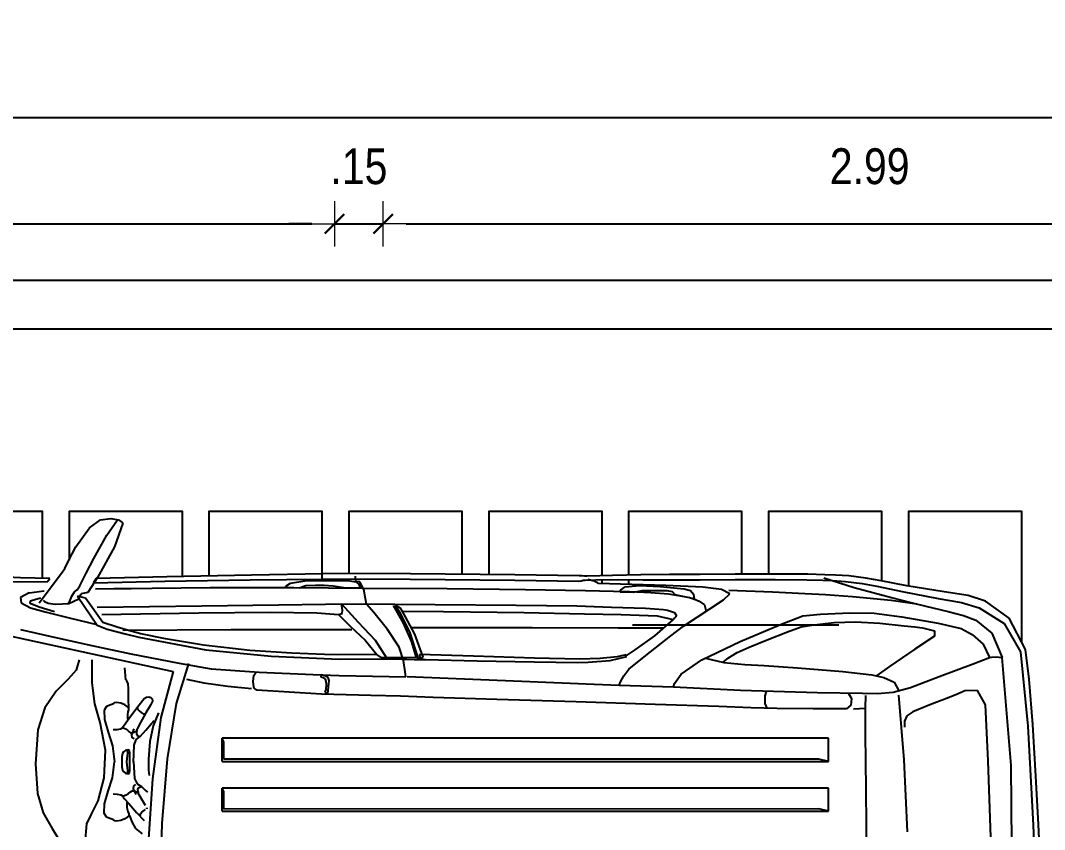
# Model space of a CAD drawing. Header units: millimetres. Extents: x -677 to -23, y -135 to 1112.
# Drawn here: x -116.84 to -113.692, y 847.395 to 849.882 of the extents above; entities that cross this region are included whole.
import ezdxf

# ---------------------------------------------------------------- set-up
doc = ezdxf.new("R2010")
doc.units = ezdxf.units.MM
doc.header["$LTSCALE"] = 20
doc.header["$MEASUREMENT"] = 0
doc.header["$PDSIZE"] = -5
doc.layers.get('0').update_dxf_attribs({"linetype": 'CONTINUOUS'})
doc.layers.get('Defpoints').update_dxf_attribs({"linetype": 'CONTINUOUS'})
doc.layers.add('AR-ALV', color=5, linetype='CONTINUOUS')
doc.layers.add('E-Pen-C', color=4, linetype='CONTINUOUS', lineweight=15)
doc.layers.add('E-Pen-G', color=3, linetype='CONTINUOUS', lineweight=30)
doc.styles.add('F2', font='swissc.ttf')
doc.dimstyles.new('DIMENSION-1', dxfattribs={"dimtxt": 0.11, "dimasz": 0.07, "dimexe": 1, "dimexo": 0, "dimgap": 0.12, "dimtad": 1, "dimzin": 7, "dimdsep": 46, "dimtxsty": 'F2', "dimblk1": 'TRACO', "dimblk2": 'TRACO', "dimsah": 1, "dimcen": 1, "dimse1": 1, "dimse2": 1, "dimclrd": 256, "dimclre": 256, "dimclrt": 6, "dimadec": 0, "dimazin": 0, "dimtfac": 1, "dimtix": 1, "dimtmove": 2, "dimatfit": 3, "dimldrblk": 'TRACO', "dimfxl": 1, "dimtolj": 1, "dimtzin": 0, "dimarcsym": 0})

# ---------------------------------------------------------------- blocks, each defined once
blk = doc.blocks.new('Austin Mini dessus')
at = {"color": 8, "flags": 128}
for points in [[(1.3308, 2.9266), (1.3369, 2.7159)], [(4.0141, 2.7205), (4.0208, 2.8728)], [(3.503, 2.8311), (3.5007, 2.6103)], [(4.0353, 2.829), (4.0303, 2.7187)], [(0.9991, 2.7314), (1.0249, 2.7734)], [(1.1007, 2.7756), (1.1055, 2.717)], [(1.307, 2.578), (1.2927, 2.7938)], [(3.9489, 2.78), (3.9462, 2.5372)], [(1.2551, 2.7309), (1.276, 2.7469)], [(3.6277, 2.7413), (3.6181, 2.5203)], [(3.8844, 2.7575), (3.8754, 2.5224)], [(0.9712, 2.6829), (0.9991, 2.7314)], [(1.1055, 2.717), (1.1196, 2.6871)], [(1.1894, 2.7071), (1.1879, 2.7044)], [(1.1965, 2.7087), (1.1894, 2.7071)], [(1.2102, 2.7066), (1.1965, 2.7087)], [(1.2364, 2.6909), (1.2436, 2.7106)], [(1.2436, 2.7106), (1.2551, 2.7309)], [(1.3369, 2.7159), (1.3537, 2.5166)], [(3.9974, 2.4164), (4.0141, 2.7205)], [(4.0303, 2.7187), (4.0227, 2.5701)], [(0.9535, 2.6232), (0.9712, 2.6829)], [(1.1196, 2.6871), (1.1407, 2.6458)], [(1.1655, 2.6964), (1.1583, 2.6841)], [(1.1583, 2.6841), (1.1602, 2.6556)], [(1.1793, 2.701), (1.1655, 2.6964)], [(1.1879, 2.7044), (1.1793, 2.701)], [(1.2218, 2.7011), (1.2102, 2.7066)], [(1.2296, 2.696), (1.2218, 2.7011)], [(1.2286, 2.6664), (1.2314, 2.6783)], [(1.2336, 2.6927), (1.2296, 2.696)], [(1.2314, 2.6783), (1.2342, 2.6856)], [(1.235, 2.6895), (1.2336, 2.6927)], [(1.2342, 2.6856), (1.235, 2.6895)], [(1.2344, 2.6544), (1.2586, 2.6815)], [(1.2586, 2.6815), (1.2815, 2.7064)], [(1.2705, 2.6928), (1.2693, 2.6894)], [(1.2693, 2.6894), (1.2703, 2.6857)], [(1.2703, 2.6857), (1.2746, 2.681)], [(1.2746, 2.681), (1.2785, 2.6776)], [(1.2785, 2.6776), (1.2823, 2.6745)], [(1.521, 2.6777), (3.3849, 2.6777)], [(1.521, 2.6777), (1.521, 2.6065)], [(1.521, 2.6776), (3.3849, 2.6776)], [(3.3849, 2.6776), (3.3552, 2.6705)], [(3.3849, 2.6777), (3.3849, 2.6066)], [(1.1407, 2.6458), (1.1591, 2.5751)], [(1.1602, 2.6556), (1.1712, 2.6165)], [(1.2206, 2.6388), (1.2344, 2.6544)], [(1.2283, 2.6506), (1.2286, 2.6664)], [(1.2767, 2.6451), (1.2691, 2.6322)], [(1.286, 2.6602), (1.2767, 2.6451)], [(1.2823, 2.6745), (1.286, 2.6721)], [(1.2901, 2.67), (1.2902, 2.6692)], [(1.2903, 2.6674), (1.2901, 2.67)], [(1.2902, 2.6692), (1.2903, 2.6683)], [(1.2903, 2.6683), (1.2903, 2.6674)], [(3.3552, 2.6705), (1.5269, 2.6712)], [(1.5269, 2.6712), (1.5269, 2.6186)], [(0.9474, 2.5318), (0.9535, 2.6232)], [(1.1712, 2.6165), (1.184, 2.5749)], [(1.1861, 2.6248), (1.1983, 2.6254)], [(1.1983, 2.6254), (1.2099, 2.6274)], [(1.2099, 2.6274), (1.2179, 2.6325)], [(1.2173, 2.6328), (1.2174, 2.6346)], [(1.2179, 2.6325), (1.2173, 2.6328)], [(1.2174, 2.6346), (1.2206, 2.6388)], [(1.2179, 2.6307), (1.226, 2.6273)], [(1.226, 2.6273), (1.234, 2.623)], [(1.234, 2.623), (1.2401, 2.6184)], [(1.2401, 2.6184), (1.2445, 2.6153)], [(1.2445, 2.6153), (1.2492, 2.6149)], [(1.2478, 2.609), (1.2564, 2.6266)], [(1.2492, 2.6149), (1.2546, 2.6166)], [(1.2546, 2.6166), (1.2595, 2.6184)], [(1.2595, 2.6184), (1.2623, 2.6189)], [(1.2623, 2.6189), (1.2632, 2.6189)], [(1.2632, 2.6157), (1.2624, 2.6105)], [(1.2639, 2.6197), (1.2632, 2.6157)], [(1.2691, 2.6322), (1.2637, 2.6225)], [(1.2637, 2.6225), (1.2638, 2.6219)], [(1.2638, 2.6219), (1.2639, 2.6197)], [(1.279, 2.6074), (1.285, 2.6129)], [(1.285, 2.6129), (1.2921, 2.6194)], [(1.5269, 2.6186), (1.521, 2.6065)], [(1.2485, 2.5997), (1.2478, 2.609)], [(1.255, 2.5958), (1.2485, 2.5997)], [(1.2515, 2.5771), (1.2598, 2.5934)], [(1.2598, 2.5934), (1.2732, 2.6021)], [(1.2624, 2.6105), (1.2647, 2.6055)], [(1.2647, 2.6055), (1.2732, 2.6021)], [(1.2732, 2.6021), (1.279, 2.6074)], [(3.3849, 2.6066), (1.521, 2.6066)], [(3.5007, 2.6103), (3.4987, 2.4401)], [(1.1591, 2.5751), (1.1632, 2.4901)], [(1.184, 2.5749), (1.1902, 2.5259)], [(1.2142, 2.5468), (1.2153, 2.5514)], [(1.2153, 2.5514), (1.218, 2.556)], [(1.218, 2.556), (1.2242, 2.5604)], [(1.2242, 2.5604), (1.2316, 2.5628)], [(1.2242, 2.5604), (1.2279, 2.5607)], [(1.2279, 2.5607), (1.2312, 2.5579)], [(1.2319, 2.5522), (1.2305, 2.5442)], [(1.2312, 2.5579), (1.2319, 2.5522)], [(1.2316, 2.5628), (1.2362, 2.5607)], [(1.2362, 2.5607), (1.2378, 2.5522)], [(1.2378, 2.5522), (1.2378, 2.4996)], [(1.2487, 2.5245), (1.2515, 2.5771)], [(1.2946, 2.5357), (1.2952, 2.5513)], [(1.2952, 2.5513), (1.2971, 2.5676)], [(1.3331, 2.3893), (1.307, 2.578)], [(4.0227, 2.5701), (4.0132, 2.4114)], [(0.9547, 2.4275), (0.9474, 2.5318)], [(1.184, 2.4768), (1.1902, 2.5259)], [(1.2129, 2.5259), (1.213, 2.5337)], [(1.213, 2.5181), (1.2129, 2.5259)], [(1.213, 2.5337), (1.2135, 2.541)], [(1.2135, 2.541), (1.2142, 2.5468)], [(1.2293, 2.5353), (1.2287, 2.5263)], [(1.2287, 2.5263), (1.2293, 2.5172)], [(1.2305, 2.5442), (1.2293, 2.5353)], [(1.2487, 2.5272), (1.2506, 2.4745)], [(1.2945, 2.5182), (1.2946, 2.5357)], [(1.2987, 2.4638), (1.2945, 2.5182)], [(1.521, 2.5246), (3.3849, 2.5246)], [(1.521, 2.5246), (3.3849, 2.5246)], [(1.521, 2.5246), (1.521, 2.4535)], [(3.3552, 2.5175), (1.5269, 2.5182)], [(1.5269, 2.5182), (1.5269, 2.4656)], [(3.3849, 2.5246), (3.3552, 2.5175)], [(3.3849, 2.5246), (3.3849, 2.4536)], [(3.6181, 2.5203), (3.6013, 2.3205)], [(3.8754, 2.5224), (3.8675, 2.3507)], [(3.9462, 2.5372), (3.9187, 2.2052)], [(1.1632, 2.4901), (1.1462, 2.4053)], [(1.2135, 2.5107), (1.213, 2.5181)], [(1.2142, 2.505), (1.2135, 2.5107)], [(1.2153, 2.5004), (1.2142, 2.505)], [(1.218, 2.4957), (1.2153, 2.5004)], [(1.2242, 2.4914), (1.218, 2.4957)], [(1.2316, 2.489), (1.2242, 2.4914)], [(1.2279, 2.4911), (1.2242, 2.4914)], [(1.2312, 2.4938), (1.2279, 2.4911)], [(1.2293, 2.5172), (1.2305, 2.5078)], [(1.2305, 2.5078), (1.2319, 2.4996)], [(1.2319, 2.4996), (1.2312, 2.4938)], [(1.2362, 2.4911), (1.2316, 2.489)], [(1.2378, 2.4996), (1.2362, 2.4911)], [(1.3537, 2.5166), (1.3811, 2.3466)], [(1.1712, 2.4352), (1.184, 2.4768)], [(1.2514, 2.4554), (1.2447, 2.4518)], [(1.2506, 2.4745), (1.2571, 2.4576)], [(1.2571, 2.4576), (1.2692, 2.4481)], [(1.3098, 2.4149), (1.2987, 2.4638)], [(1.5269, 2.4656), (1.521, 2.4535)], [(0.9762, 2.3595), (0.9547, 2.4275)], [(1.1602, 2.3961), (1.1712, 2.4352)], [(1.1861, 2.427), (1.1983, 2.4265)], [(1.1983, 2.4265), (1.21, 2.4246)], [(1.21, 2.4246), (1.2177, 2.4194)], [(1.2178, 2.4212), (1.2248, 2.4245)], [(1.2248, 2.4245), (1.2303, 2.429)], [(1.2303, 2.429), (1.2352, 2.4335)], [(1.2352, 2.4335), (1.2399, 2.4364)], [(1.2399, 2.4364), (1.2445, 2.4366)], [(1.2447, 2.4518), (1.2434, 2.4425)], [(1.2434, 2.4425), (1.2511, 2.4245)], [(1.2445, 2.4366), (1.2498, 2.4346)], [(1.2498, 2.4346), (1.2546, 2.4325)], [(1.2546, 2.4325), (1.2574, 2.4319)], [(1.2574, 2.4319), (1.2583, 2.4319)], [(1.2579, 2.4403), (1.2605, 2.4451)], [(1.2585, 2.435), (1.2579, 2.4403)], [(1.259, 2.431), (1.2585, 2.435)], [(1.2586, 2.4282), (1.2588, 2.4289)], [(1.2704, 2.4052), (1.2586, 2.4282)], [(1.2588, 2.4289), (1.259, 2.431)], [(1.2605, 2.4451), (1.2692, 2.4481)], [(1.2692, 2.4481), (1.287, 2.4285)], [(1.287, 2.4285), (1.3044, 2.4082)], [(3.3849, 2.4536), (1.521, 2.4536)], [(3.4987, 2.4401), (3.4984, 2.3614)], [(1.1462, 2.4053), (1.1298, 2.3473)], [(1.1583, 2.3676), (1.1602, 2.3961)], [(1.2177, 2.4194), (1.2172, 2.4191)], [(1.2172, 2.4191), (1.2172, 2.4174)], [(1.2172, 2.4174), (1.2201, 2.4129)], [(1.2201, 2.4129), (1.2359, 2.3915)], [(1.2319, 2.3948), (1.2313, 2.3807)], [(1.2871, 2.3751), (1.2704, 2.4052)], [(1.3044, 2.4082), (1.3122, 2.3989)], [(1.3256, 2.3754), (1.3098, 2.4149)], [(3.6192, 2.401), (3.619, 2.419)], [(3.6261, 2.3848), (3.6192, 2.401)], [(3.9754, 2.1881), (3.9974, 2.4164)], [(4.0132, 2.4114), (4.0023, 2.272)], [(1.1655, 2.3554), (1.1583, 2.3676)], [(1.2313, 2.3807), (1.2324, 2.3718)], [(1.2324, 2.3718), (1.2342, 2.3662)], [(1.235, 2.3623), (1.2336, 2.3591)], [(1.2342, 2.3662), (1.234, 2.3268)], [(1.2342, 2.3662), (1.235, 2.3623)], [(1.2359, 2.3915), (1.262, 2.3561)], [(1.2607, 2.3612), (1.2619, 2.3648)], [(1.2617, 2.3576), (1.2607, 2.3612)], [(1.2619, 2.3648), (1.2664, 2.3692)], [(1.2664, 2.3692), (1.2729, 2.3742)], [(1.2729, 2.3742), (1.279, 2.3779)], [(1.279, 2.3779), (1.2846, 2.3787)], [(1.3014, 2.3519), (1.2871, 2.3751)], [(1.3706, 2.2486), (1.3331, 2.3893)], [(3.2267, 2.3616), (3.147, 2.3596)], [(3.3378, 2.3625), (3.2267, 2.3616)], [(3.4403, 2.3625), (3.3378, 2.3625)], [(3.4534, 2.352), (3.4403, 2.3625)], [(3.462, 2.3625), (3.4984, 2.3614)], [(3.4984, 2.3614), (3.4988, 2.3509)], [(3.6439, 2.372), (3.6261, 2.3848)], [(3.6968, 2.3507), (3.6439, 2.372)], [(1.0114, 2.309), (0.9762, 2.3595)], [(1.1298, 2.3473), (1.1216, 2.2828)], [(1.1793, 2.3508), (1.1655, 2.3554)], [(1.1879, 2.3474), (1.1793, 2.3508)], [(1.1894, 2.3447), (1.1879, 2.3474)], [(1.1965, 2.3431), (1.1894, 2.3447)], [(1.2102, 2.3451), (1.1965, 2.3431)], [(1.2218, 2.3507), (1.2102, 2.3451)], [(1.2296, 2.3558), (1.2218, 2.3507)], [(1.2336, 2.3591), (1.2296, 2.3558)], [(1.262, 2.3561), (1.2817, 2.3316)], [(1.2817, 2.3316), (1.2889, 2.3268)], [(1.3075, 2.3397), (1.3014, 2.3519)], [(1.3019, 2.3278), (1.3066, 2.3322)], [(1.3066, 2.3322), (1.3075, 2.3397)], [(1.3811, 2.3466), (1.4186, 2.2238)], [(2.3653, 2.3341), (2.1695, 2.3277)], [(2.6091, 2.3418), (2.3653, 2.3341)], [(2.8528, 2.3496), (2.6091, 2.3418)], [(3.0481, 2.356), (2.8528, 2.3496)], [(3.147, 2.3596), (3.0481, 2.356)], [(3.189, 2.3226), (3.1892, 2.3465)], [(3.1892, 2.3465), (3.1942, 2.3592)], [(3.4471, 2.3159), (3.4563, 2.3312)], [(3.4563, 2.3312), (3.4534, 2.352)], [(3.4988, 2.3509), (3.4997, 2.3317)], [(3.4997, 2.3317), (3.5002, 2.3223)], [(3.756, 2.3277), (3.6968, 2.3507)], [(3.8675, 2.3507), (3.8435, 2.3065)], [(1.0484, 2.2716), (1.0114, 2.309)], [(1.2334, 2.3009), (1.2323, 2.2864)], [(1.234, 2.3268), (1.2334, 2.3009)], [(1.2889, 2.3268), (1.2958, 2.3258)], [(1.2958, 2.3258), (1.3019, 2.3278)], [(1.5384, 2.2936), (1.6121, 2.3001)], [(1.6207, 2.3005), (1.6186, 2.2962)], [(1.6242, 2.304), (1.6207, 2.3005)], [(1.6285, 2.3056), (1.6242, 2.304)], [(1.8272, 2.3184), (1.6285, 2.3056)], [(1.9786, 2.3223), (1.8272, 2.3184)], [(1.8366, 2.3114), (1.8412, 2.3145)], [(1.8403, 2.3032), (1.8366, 2.3114)], [(1.8406, 2.2877), (1.8403, 2.3032)], [(1.8412, 2.3145), (1.8449, 2.3155)], [(1.8449, 2.3155), (1.8464, 2.3155)], [(1.8464, 2.3155), (1.8503, 2.2758)], [(2.0699, 2.3241), (1.9786, 2.3223)], [(2.1695, 2.3277), (2.0699, 2.3241)], [(2.9092, 2.2957), (3.1149, 2.3055)], [(3.1149, 2.3055), (3.3513, 2.3125)], [(3.1931, 2.3097), (3.189, 2.3226)], [(3.3513, 2.3125), (3.4895, 2.3152)], [(3.4895, 2.3152), (3.5356, 2.3154)], [(3.5356, 2.3154), (3.5836, 2.3116)], [(3.5836, 2.3116), (3.6368, 2.2975)], [(3.5868, 2.2811), (3.6013, 2.3081)], [(3.7841, 2.317), (3.756, 2.3277)], [(3.8045, 2.308), (3.7841, 2.317)], [(3.8435, 2.3065), (3.8045, 2.308)], [(1.0731, 2.2446), (1.0484, 2.2716)], [(1.1216, 2.2828), (1.1216, 2.212)], [(1.2254, 2.2741), (1.2227, 2.2366)], [(1.2269, 2.2752), (1.2254, 2.2741)], [(1.2299, 2.279), (1.2269, 2.2752)], [(1.2323, 2.2864), (1.2299, 2.279)], [(1.4113, 2.2714), (1.4655, 2.2834)], [(1.4655, 2.2834), (1.5384, 2.2936)], [(1.6186, 2.2962), (1.6169, 2.2793)], [(1.6169, 2.2793), (1.619, 2.2606)], [(1.825, 2.2645), (1.8322, 2.2671)], [(1.8322, 2.2671), (1.8383, 2.272)], [(1.847, 2.2665), (1.8375, 2.2613)], [(1.8383, 2.272), (1.8402, 2.2793)], [(1.8402, 2.2793), (1.8406, 2.2877)], [(1.8503, 2.2758), (1.847, 2.2665)], [(2.0905, 2.2638), (2.4428, 2.2777)], [(2.4428, 2.2777), (2.6647, 2.2869)], [(2.6647, 2.2869), (2.7418, 2.2903)], [(2.7418, 2.2903), (2.9092, 2.2957)], [(2.7431, 2.2881), (2.7462, 2.2798)], [(2.7462, 2.2798), (2.7556, 2.2611)], [(2.9092, 2.2957), (2.9113, 2.2851)], [(2.9113, 2.2851), (2.9326, 2.256)], [(3.5179, 2.2584), (3.5549, 2.2666)], [(3.5549, 2.2666), (3.5868, 2.2811)], [(3.6368, 2.2975), (3.725, 2.2641)], [(4.0023, 2.272), (3.9909, 2.1805)], [(0.8634, 2.1376), (1.3706, 2.2486)], [(1.0817, 2.212), (1.0731, 2.2446)], [(1.3891, 2.2224), (1.4881, 2.2396)], [(1.4881, 2.2396), (1.6349, 2.2506)], [(1.619, 2.2606), (1.6245, 2.2509)], [(1.6349, 2.2506), (1.8016, 2.2577)], [(1.8016, 2.2577), (1.881, 2.2603)], [(1.8262, 2.2584), (1.825, 2.2645)], [(1.8375, 2.2613), (1.8262, 2.2584)], [(1.881, 2.2603), (2.0858, 2.2644)], [(2.0844, 2.2494), (2.0784, 2.2142)], [(2.0858, 2.2644), (2.0844, 2.2494)], [(2.7556, 2.2611), (2.7718, 2.2409)], [(2.7718, 2.2409), (2.8239, 2.1987)], [(2.9326, 2.256), (2.9962, 2.2123)], [(3.1878, 2.23), (3.29, 2.2366)], [(3.29, 2.2366), (3.4288, 2.2483)], [(3.4288, 2.2483), (3.5179, 2.2584)], [(3.5724, 2.2333), (3.5339, 2.2602)], [(3.725, 2.2641), (3.8293, 2.2244)], [(1.2411, 2.1935), (1.3891, 2.2224)], [(1.6721, 2.2014), (1.8808, 2.2103)], [(1.8808, 2.2103), (2.0035, 2.2094)], [(1.9914, 2.152), (2.0269, 2.2058)], [(2.0102, 2.2055), (1.9967, 2.1959)], [(2.0035, 2.2094), (2.0815, 2.2103)], [(2.1294, 2.2062), (2.0102, 2.2055)], [(2.0784, 2.2142), (2.0651, 2.1737)], [(2.0815, 2.2103), (2.0895, 2.2105)], [(2.0895, 2.2105), (2.1118, 2.2109)], [(2.0987, 2.1289), (2.1242, 2.2089)], [(2.1021, 2.1554), (2.1177, 2.2065)], [(2.1118, 2.2109), (2.1463, 2.2115)], [(2.1389, 2.2041), (2.1134, 2.1336)], [(2.1242, 2.2089), (2.1389, 2.2041)], [(2.128, 2.1963), (2.1294, 2.2062)], [(2.1463, 2.2115), (2.305, 2.215)], [(2.4818, 2.2073), (2.2935, 2.2014)], [(2.305, 2.215), (2.4809, 2.219)], [(2.4809, 2.219), (2.6134, 2.2208)], [(2.6213, 2.2106), (2.4818, 2.2073)], [(2.6134, 2.2208), (2.6469, 2.2196)], [(2.6829, 2.2085), (2.6213, 2.2106)], [(2.6469, 2.2196), (2.7143, 2.2143)], [(2.7355, 2.2029), (2.6829, 2.2085)], [(2.7143, 2.2143), (2.7654, 2.2024)], [(2.9962, 2.2123), (3.1134, 2.1564)], [(3.0068, 2.207), (3.0636, 2.2205)], [(3.0618, 2.2194), (3.0778, 2.2063)], [(3.0636, 2.2205), (3.1275, 2.2272)], [(3.0778, 2.2063), (3.1044, 2.19)], [(3.1275, 2.2272), (3.1878, 2.23)], [(3.6503, 2.1795), (3.5724, 2.2333)], [(3.8293, 2.2244), (3.8797, 2.2052)], [(3.8604, 2.1645), (3.8797, 2.2052)], [(3.8797, 2.2052), (3.8859, 2.2044)], [(3.8859, 2.2044), (3.9007, 2.2036)], [(3.8872, 2.13), (3.9187, 2.2052)], [(3.9007, 2.2036), (3.9187, 2.2052)], [(1.1207, 2.1686), (1.2411, 2.1935)], [(1.2652, 2.143), (1.4713, 2.1819)], [(1.606, 2.1833), (1.4643, 2.1668)], [(1.4713, 2.1819), (1.6721, 2.2014)], [(1.7357, 2.1921), (1.606, 2.1833)], [(1.8362, 2.1961), (1.7357, 2.1921)], [(1.8766, 2.1969), (1.8362, 2.1961)], [(1.9967, 2.1959), (1.8766, 2.1969)], [(1.961, 2.1517), (1.9967, 2.1959)], [(2.0651, 2.1737), (2.0297, 2.1186)], [(2.2935, 2.2014), (2.128, 2.1963)], [(2.7627, 2.1969), (2.7355, 2.2029)], [(2.7654, 2.2024), (2.7627, 2.1969)], [(2.763, 2.2003), (2.7912, 2.1821)], [(2.7912, 2.1821), (2.8517, 2.139)], [(2.8239, 2.1987), (2.9002, 2.139)], [(3.1044, 2.19), (3.1417, 2.1733)], [(3.1417, 2.1733), (3.1969, 2.1512)], [(3.7113, 2.1396), (3.6503, 2.1795)], [(3.9249, 2.1008), (3.9754, 2.1881)], [(3.9909, 2.1805), (3.9406, 2.0845)], [(0.9014, 2.1189), (1.0142, 2.1447)], [(1.0142, 2.1447), (1.1207, 2.1686)], [(1.2232, 2.1328), (1.2652, 2.143)], [(1.3475, 2.1478), (1.2712, 2.132)], [(1.4643, 2.1668), (1.3475, 2.1478)], [(1.9146, 2.1086), (1.961, 2.1517)], [(1.9396, 2.0961), (1.9914, 2.152)], [(2.0769, 2.098), (2.1021, 2.1554)], [(3.1134, 2.1564), (3.2381, 2.1037)], [(3.1969, 2.1512), (3.2592, 2.1261)], [(3.8265, 2.1348), (3.8604, 2.1645)], [(1.1373, 2.1061), (1.1678, 2.118)], [(1.1985, 2.1123), (1.1544, 2.0979)], [(1.1678, 2.118), (1.2232, 2.1328)], [(1.241, 2.1243), (1.1985, 2.1123)], [(1.216, 2.1209), (1.5491, 2.1189)], [(1.2712, 2.132), (1.241, 2.1243)], [(1.5491, 2.1189), (1.8129, 2.1188)], [(1.8129, 2.1188), (1.9203, 2.1191)], [(2.0297, 2.1186), (1.9872, 2.0669)], [(2.0692, 2.0713), (2.0987, 2.1289)], [(2.1134, 2.1336), (2.085, 2.08)], [(2.1047, 2.1129), (2.4742, 2.1134)], [(2.4742, 2.1134), (2.7383, 2.1137)], [(2.7383, 2.1137), (2.8794, 2.1139)], [(2.8517, 2.139), (2.9088, 2.0884)], [(2.9002, 2.139), (2.9394, 2.1086)], [(3.2592, 2.1261), (3.3014, 2.1112)], [(3.3014, 2.1112), (3.3411, 2.1043)], [(3.6174, 2.1074), (3.651, 2.1112)], [(3.651, 2.1112), (3.6741, 2.1142)], [(3.6741, 2.1142), (3.7107, 2.1235)], [(3.7107, 2.1235), (3.7113, 2.1396)], [(3.7219, 2.0993), (3.793, 2.1165)], [(3.793, 2.1165), (3.8265, 2.1348)], [(3.8375, 2.0902), (3.8872, 2.13)], [(0.9769, 2.0648), (1.0511, 2.0835)], [(1.0511, 2.0835), (1.1363, 2.104)], [(1.0772, 2.0166), (1.1373, 2.1061)], [(1.1544, 2.0979), (1.1018, 2.0227)], [(1.8792, 2.0733), (1.9146, 2.1086)], [(1.8882, 2.0405), (1.9396, 2.0961)], [(2.0471, 2.045), (2.0769, 2.098)], [(2.085, 2.08), (2.0706, 2.0548)], [(2.7481, 2.0732), (2.8587, 2.0775)], [(2.7825, 2.1047), (3.4166, 2.1047)], [(2.8587, 2.0775), (2.9076, 2.0883)], [(2.9122, 2.0845), (2.9088, 2.0884)], [(2.9154, 2.0806), (2.9122, 2.0845)], [(2.9182, 2.0768), (2.9154, 2.0806)], [(2.9394, 2.1086), (3.062, 2.0282)], [(3.2381, 2.1037), (3.3067, 2.0774)], [(3.3067, 2.0774), (3.361, 2.072)], [(3.3411, 2.1043), (3.4025, 2.0974)], [(3.4025, 2.0974), (3.4682, 2.0952)], [(3.4682, 2.0952), (3.5432, 2.1001)], [(3.525, 2.0686), (3.6102, 2.0798)], [(3.5432, 2.1001), (3.6174, 2.1074)], [(3.6102, 2.0798), (3.7219, 2.0993)], [(3.8, 2.0757), (3.8375, 2.0902)], [(3.8485, 2.0526), (3.9249, 2.1008)], [(3.9406, 2.0845), (3.8672, 2.0324)], [(0.9036, 2.0367), (0.932, 2.0521)], [(0.959, 2.0503), (0.9308, 2.0393)], [(0.932, 2.0521), (0.9769, 2.0648)], [(1.006, 2.0645), (0.959, 2.0503)], [(1.1368, 2.0506), (1.4588, 2.0461)], [(1.1518, 2.0725), (1.4497, 2.0682)], [(1.4497, 2.0682), (1.6696, 2.0663)], [(1.4588, 2.0461), (1.6944, 2.0429)], [(1.6696, 2.0663), (1.8124, 2.0677)], [(1.8124, 2.0677), (1.8792, 2.0733)], [(1.8792, 2.0733), (1.8898, 2.0695)], [(1.8917, 2.0596), (1.8882, 2.0405)], [(1.8898, 2.0695), (1.8917, 2.0596)], [(1.9872, 2.0669), (1.9647, 2.0412)], [(2.0542, 2.0453), (2.0692, 2.0713)], [(2.0706, 2.0548), (2.0542, 2.0453)], [(2.0774, 2.0623), (2.2014, 2.0637)], [(2.2014, 2.0637), (2.4493, 2.0668)], [(2.4248, 2.0438), (2.6113, 2.0468)], [(2.4493, 2.0668), (2.6356, 2.0705)], [(2.6113, 2.0468), (2.7183, 2.0504)], [(2.6356, 2.0705), (2.7481, 2.0732)], [(2.7183, 2.0504), (2.8223, 2.0539)], [(2.8223, 2.0539), (2.8776, 2.0574)], [(2.8776, 2.0574), (2.8901, 2.0597)], [(2.8901, 2.0597), (2.9115, 2.0664)], [(2.9115, 2.0664), (2.9182, 2.0768)], [(3.0039, 2.0429), (3.008, 2.0596)], [(3.361, 2.072), (3.4507, 2.0681)], [(3.4507, 2.0681), (3.525, 2.0686)], [(3.6421, 2.0366), (3.6846, 2.0471)], [(3.6846, 2.0471), (3.7528, 2.064)], [(3.7528, 2.064), (3.8, 2.0757)], [(3.7937, 2.0359), (3.8485, 2.0526)], [(0.9015, 2.0205), (0.9036, 2.0367)], [(0.9284, 2.0063), (0.9015, 2.0205)], [(0.9308, 2.0393), (0.932, 2.031)], [(0.932, 2.031), (0.9488, 2.0255)], [(0.9488, 2.0255), (0.9598, 2.0229)], [(0.9589, 2.0374), (1.0093, 1.97)], [(0.9598, 2.0229), (0.9637, 2.0221)], [(0.9712, 2.0303), (0.975, 2.0331)], [(0.975, 2.0331), (0.9869, 2.0382)], [(0.9869, 2.0382), (1.0083, 2.0409)], [(1.0083, 2.0409), (1.031, 2.0405)], [(1.031, 2.0405), (1.0455, 2.0396)], [(1.0455, 2.0396), (1.0506, 2.0392)], [(1.0506, 2.0392), (1.0806, 2.025)], [(1.0506, 2.0392), (1.0594, 2.0164)], [(1.0594, 2.0164), (1.0677, 2.0031)], [(1.1018, 2.0227), (1.0772, 2.0166)], [(1.0806, 2.025), (1.0877, 2.0092)], [(1.6944, 2.0429), (1.839, 2.0411)], [(1.839, 2.0411), (1.8882, 2.0405)], [(1.8882, 2.0405), (2.0521, 2.0412)], [(1.9618, 2.0246), (1.9568, 1.9964)], [(1.9647, 2.0412), (1.9618, 2.0246)], [(2.0521, 2.0412), (2.1763, 2.0418)], [(2.1763, 2.0418), (2.4248, 2.0438)], [(2.8935, 2.0098), (2.9302, 2.0151)], [(2.9725, 2.0244), (2.913, 2.0128)], [(2.9302, 2.0151), (2.9574, 2.0204)], [(2.9574, 2.0204), (2.9729, 2.0257)], [(2.9698, 2.01), (2.9725, 2.0244)], [(2.9729, 2.0257), (2.9874, 2.0323)], [(2.9874, 2.0323), (3.0039, 2.0429)], [(3.062, 2.0282), (3.0814, 2.0091)], [(3.3759, 2.0118), (3.4593, 2.0176)], [(3.4593, 2.0176), (3.5777, 2.0285)], [(3.4639, 1.9896), (3.5784, 2.0204)], [(3.5777, 2.0285), (3.6563, 2.0402)], [(3.5784, 2.0204), (3.6421, 2.0366)], [(3.6114, 2.0021), (3.722, 2.0234)], [(3.722, 2.0234), (3.7937, 2.0359)], [(3.8141, 2.0148), (3.7404, 2.0035)], [(3.8672, 2.0324), (3.8141, 2.0148)], [(0.9284, 2.0063), (0.9435, 2.0041)], [(0.9435, 2.0041), (0.9588, 2.0023)], [(0.9588, 2.0023), (0.9744, 2.0007)], [(1.0677, 2.0031), (1.0753, 1.9968)], [(1.0753, 1.9968), (1.0842, 1.9851)], [(1.0842, 1.9851), (1.0947, 1.9644)], [(1.1088, 2.0056), (1.0877, 2.0092)], [(1.1378, 1.9593), (1.1088, 2.0056)], [(1.1323, 1.9939), (1.1889, 1.9933)], [(1.1889, 1.9933), (1.2417, 1.9931)], [(1.2417, 1.9931), (1.3059, 1.9922)], [(1.3059, 1.9922), (1.4847, 1.9901)], [(1.4847, 1.9901), (1.6616, 1.9901)], [(1.6616, 1.9901), (1.7416, 1.9904)], [(1.7576, 1.9915), (1.716, 1.9911)], [(1.716, 1.9911), (1.717, 1.9861)], [(1.717, 1.9861), (1.7313, 1.9762)], [(1.7416, 1.9904), (1.9551, 1.9922)], [(1.7781, 1.9852), (1.7576, 1.9915)], [(1.8082, 1.9835), (1.7781, 1.9852)], [(1.8354, 1.9836), (1.8082, 1.9835)], [(1.8622, 1.9859), (1.8354, 1.9836)], [(1.8896, 1.9901), (1.8622, 1.9859)], [(1.9022, 1.9924), (1.8896, 1.9901)], [(1.9455, 1.9924), (1.9022, 1.9924)], [(1.942, 1.9796), (1.9455, 1.9924)], [(1.9568, 1.9964), (1.9445, 1.9728)], [(1.9551, 1.9922), (2.2129, 1.9935)], [(2.2129, 1.9935), (2.454, 1.9966)], [(2.454, 1.9966), (2.638, 1.9996)], [(2.638, 1.9996), (2.7242, 2.001)], [(2.7242, 2.001), (2.7732, 2.0021)], [(2.7845, 2.0049), (2.7449, 2.0039)], [(2.7449, 2.0039), (2.7458, 1.9984)], [(2.7458, 1.9984), (2.7598, 1.9884)], [(2.8855, 1.9835), (2.7462, 1.9796)], [(2.7598, 1.9884), (2.8041, 1.984)], [(2.7732, 2.0021), (2.8386, 2.0052)], [(2.8122, 1.9999), (2.7845, 2.0049)], [(2.8041, 1.984), (2.8678, 1.9873)], [(2.8551, 1.9997), (2.8122, 1.9999)], [(2.8386, 2.0052), (2.8935, 2.0098)], [(2.8891, 2.0005), (2.8551, 1.9997)], [(2.8678, 1.9873), (2.9199, 1.9916)], [(2.9993, 1.9886), (2.8855, 1.9835)], [(2.9053, 2.0037), (2.8891, 2.0005)], [(2.9118, 2.0096), (2.9053, 2.0037)], [(2.913, 2.0128), (2.9118, 2.0096)], [(2.9199, 1.9916), (2.9416, 1.9938)], [(2.9416, 1.9938), (2.9606, 1.9993)], [(2.9606, 1.9993), (2.9698, 2.01)], [(3.0563, 1.9962), (2.9993, 1.9886)], [(3.0814, 2.0091), (3.0563, 1.9962)], [(3.0784, 1.9981), (3.2127, 2.0036)], [(3.2127, 2.0036), (3.3138, 2.0086)], [(3.3138, 2.0086), (3.3759, 2.0118)], [(3.3706, 1.9603), (3.4639, 1.9896)], [(3.4886, 1.9776), (3.5337, 1.986)], [(3.5337, 1.986), (3.6114, 2.0021)], [(3.6262, 1.9845), (3.5466, 1.9696)], [(3.7404, 2.0035), (3.6262, 1.9845)], [(0.902, 1.9603), (0.8406, 1.9574)], [(0.8745, 1.9713), (0.9836, 1.9722)], [(0.9918, 1.9626), (0.902, 1.9603)], [(0.9836, 1.9722), (0.9918, 1.9626)], [(1.0093, 1.97), (1.0326, 1.939)], [(1.0947, 1.9644), (1.1035, 1.9457)], [(1.1339, 1.9626), (1.1261, 1.9756)], [(1.1261, 1.9756), (1.3452, 1.9705)], [(1.3518, 1.9569), (1.1339, 1.9626)], [(1.1905, 1.8654), (1.1378, 1.9593)], [(1.3452, 1.9705), (1.6075, 1.9666)], [(1.6114, 1.9519), (1.3518, 1.9569)], [(1.6075, 1.9666), (1.8305, 1.9642)], [(1.8317, 1.9484), (1.6114, 1.9519)], [(1.7313, 1.9762), (1.7757, 1.9693)], [(1.7757, 1.9693), (1.8394, 1.9681)], [(1.8305, 1.9642), (1.9317, 1.9633)], [(1.8394, 1.9681), (1.8918, 1.9688)], [(1.8918, 1.9688), (1.9135, 1.9694)], [(1.9135, 1.9694), (1.9326, 1.9722)], [(1.9321, 1.971), (1.9317, 1.9551)], [(1.9317, 1.9633), (2.0998, 1.9648)], [(1.9445, 1.9728), (1.9321, 1.971)], [(1.9326, 1.9722), (1.942, 1.9796)], [(2.0998, 1.9648), (2.4205, 1.9678)], [(2.4205, 1.9678), (2.618, 1.9704)], [(2.6186, 1.954), (2.421, 1.9514)], [(2.618, 1.9704), (2.6248, 1.9694)], [(2.627, 1.9542), (2.6186, 1.954)], [(2.6248, 1.9694), (2.6309, 1.9675)], [(2.6353, 1.9546), (2.627, 1.9542)], [(2.6309, 1.9675), (2.6377, 1.9674)], [(2.6436, 1.9556), (2.6353, 1.9546)], [(2.6377, 1.9674), (2.6698, 1.9667)], [(2.7208, 1.9527), (2.6436, 1.9556)], [(2.6644, 1.9706), (2.6452, 1.9652)], [(2.675, 1.9758), (2.6644, 1.9706)], [(2.6698, 1.9667), (2.7401, 1.9651)], [(2.6783, 1.978), (2.675, 1.9758)], [(2.7462, 1.9796), (2.6783, 1.978)], [(2.808, 1.9509), (2.7208, 1.9527)], [(2.7401, 1.9651), (2.8147, 1.9659)], [(2.8147, 1.9659), (2.8968, 1.9668)], [(2.8968, 1.9668), (2.9905, 1.9663)], [(2.9905, 1.9663), (3.0983, 1.9654)], [(3.0983, 1.9654), (3.2215, 1.965)], [(3.2215, 1.965), (3.3188, 1.9659)], [(3.3188, 1.9659), (3.3675, 1.9676)], [(3.3675, 1.9676), (3.3972, 1.9685)], [(3.4063, 1.9517), (3.3742, 1.9509)], [(3.3972, 1.9685), (3.4375, 1.9711)], [(3.448, 1.9543), (3.4063, 1.9517)], [(3.4375, 1.9711), (3.4886, 1.9776)], [(3.5003, 1.961), (3.448, 1.9543)], [(3.5466, 1.9696), (3.5003, 1.961)], [(1.0326, 1.939), (1.0383, 1.9315)], [(1.0383, 1.9315), (1.0455, 1.9166)], [(1.1035, 1.9457), (1.127, 1.9007)], [(1.9317, 1.9469), (1.8317, 1.9484)], [(2.1, 1.9484), (1.9317, 1.9469)], [(2.421, 1.9514), (2.1, 1.9484)], [(2.8968, 1.9503), (2.808, 1.9509)], [(2.9905, 1.9499), (2.8968, 1.9503)], [(3.0983, 1.949), (2.9905, 1.9499)], [(3.2215, 1.9486), (3.0983, 1.949)], [(3.3211, 1.9494), (3.2215, 1.9486)], [(3.3742, 1.9509), (3.3211, 1.9494)], [(1.0455, 1.9166), (1.0602, 1.8867)], [(1.127, 1.9007), (1.1671, 1.8287)], [(1.0602, 1.8867), (1.0718, 1.8645)], [(1.0718, 1.8645), (1.1137, 1.8064)], [(1.2159, 1.792), (1.1905, 1.8654)], [(1.1671, 1.8287), (1.2, 1.7814)], [(1.1137, 1.8064), (1.1476, 1.7819)], [(1.1476, 1.7819), (1.1788, 1.7779)], [(1.1788, 1.7779), (1.2025, 1.7823)], [(1.2025, 1.7823), (1.2133, 1.7887)], [(1.2133, 1.7887), (1.2159, 1.792)]]:
    blk.add_lwpolyline(points, dxfattribs=at)
blk = doc.blocks.new('TRACO')
at = {"layer": 'E-Pen-C'}
for p, q in [((0, 1), (0, -1)), ((-1, 0), (1, 0))]:
    blk.add_line(p, q, dxfattribs=at)
at = {"layer": 'E-Pen-G'}
blk.add_line((-0.424, -0.424), (0.424, 0.424), dxfattribs=at)
blk = doc.blocks.new('*D670')
at = {"color": 4, "lineweight": -2}
blk.add_line((-119.0046, 849.2568), (-115.9446, 849.2568), dxfattribs=at)
at = {"layer": 'Defpoints', "color": 0, "linetype": 'Continuous'}
for p in [(-115.8746, 849.2568), (-119.0746, 847.434), (-115.8746, 845.234)]:
    blk.add_point(p, dxfattribs=at)
at = {"color": 4, "linetype": 'Continuous', "lineweight": -2, "xscale": 0.07, "yscale": 0.07, "zscale": 0.07, "rotation": 180}
blk.add_blockref('TRACO', (-119.0746, 849.2568), dxfattribs=at)
at = {"color": 4, "linetype": 'Continuous', "lineweight": -2, "xscale": 0.07, "yscale": 0.07, "zscale": 0.07}
blk.add_blockref('TRACO', (-115.8746, 849.2568), dxfattribs=at)
at = {"color": 4, "linetype": 'Continuous', "insert": (-117.4746, 849.4334), "char_height": 0.11, "attachment_point": 5, "style": 'F2'}
blk.add_mtext('\\A1;3.20', dxfattribs=at)
blk = doc.blocks.new('*D838')
at = {"color": 4, "lineweight": -2}
for p, q in [((-115.9446, 849.2568), (-116.0146, 849.2568)), ((-115.8746, 849.2568), (-115.7246, 849.2568)), ((-115.6546, 849.2568), (-115.5846, 849.2568))]:
    blk.add_line(p, q, dxfattribs=at)
at = {"layer": 'Defpoints', "color": 0, "linetype": 'Continuous'}
for p in [(-115.7246, 849.2568), (-115.7246, 845.384), (-115.8746, 845.234)]:
    blk.add_point(p, dxfattribs=at)
at = {"color": 4, "linetype": 'Continuous', "lineweight": -2, "xscale": 0.07, "yscale": 0.07, "zscale": 0.07}
blk.add_blockref('TRACO', (-115.8746, 849.2568), dxfattribs=at)
at = {"color": 4, "linetype": 'Continuous', "lineweight": -2, "xscale": 0.07, "yscale": 0.07, "zscale": 0.07, "rotation": 180}
blk.add_blockref('TRACO', (-115.7246, 849.2568), dxfattribs=at)
at = {"color": 4, "linetype": 'Continuous', "insert": (-115.7996, 849.4333), "char_height": 0.11, "attachment_point": 5, "style": 'F2'}
blk.add_mtext('\\A1;.15', dxfattribs=at)
blk = doc.blocks.new('*D839')
at = {"color": 4, "lineweight": -2}
blk.add_line((-115.6546, 849.2568), (-112.8046, 849.2568), dxfattribs=at)
at = {"layer": 'Defpoints', "color": 0, "linetype": 'Continuous'}
for p in [(-112.7346, 849.2568), (-112.7346, 848.934), (-115.7246, 845.384)]:
    blk.add_point(p, dxfattribs=at)
at = {"color": 4, "linetype": 'Continuous', "lineweight": -2, "xscale": 0.07, "yscale": 0.07, "zscale": 0.07, "rotation": 180}
blk.add_blockref('TRACO', (-115.7246, 849.2568), dxfattribs=at)
at = {"color": 4, "linetype": 'Continuous', "lineweight": -2, "xscale": 0.07, "yscale": 0.07, "zscale": 0.07}
blk.add_blockref('TRACO', (-112.7346, 849.2568), dxfattribs=at)
at = {"color": 4, "linetype": 'Continuous', "insert": (-114.2296, 849.4334), "char_height": 0.11, "attachment_point": 5, "style": 'F2'}
blk.add_mtext('\\A1;2.99', dxfattribs=at)
blk = doc.blocks.new('*D840')
at = {"color": 4, "lineweight": -2}
blk.add_line((-137.5146, 849.5838), (-112.6546, 849.5838), dxfattribs=at)
at = {"layer": 'Defpoints', "color": 0, "linetype": 'Continuous'}
for p in [(-112.5846, 849.5838), (-137.5846, 849.084), (-112.5846, 849.084)]:
    blk.add_point(p, dxfattribs=at)
at = {"color": 4, "linetype": 'Continuous', "lineweight": -2, "xscale": 0.07, "yscale": 0.07, "zscale": 0.07, "rotation": 180}
blk.add_blockref('TRACO', (-137.5846, 849.5838), dxfattribs=at)
at = {"color": 4, "linetype": 'Continuous', "lineweight": -2, "xscale": 0.07, "yscale": 0.07, "zscale": 0.07}
blk.add_blockref('TRACO', (-112.5846, 849.5838), dxfattribs=at)
at = {"color": 4, "linetype": 'Continuous', "insert": (-122.7346, 849.81), "char_height": 0.11, "attachment_point": 5, "style": 'F2'}
blk.add_mtext('\\A1;25.00', dxfattribs=at)

msp = doc.modelspace()

# ---------------------------------------------------------------- linework, layer by layer
at = {"color": 5, "linetype": 'Continuous'}
for p, q in [((-137.5846, 849.084), (-112.5846, 849.084)), ((-137.4346, 848.934), (-112.7346, 848.934))]:
    msp.add_line(p, q, dxfattribs=at)
at = {"layer": 'AR-ALV', "color": 8, "linetype": 'Continuous'}
for points in [[(-116.7723, 848.1668), (-116.7723, 848.3722), (-117.1207, 848.3722), (-117.1207, 848.1854)], [(-116.3423, 848.1728), (-116.3423, 848.3722), (-116.6906, 848.3722), (-116.6906, 848.2227)], [(-115.9122, 848.1605), (-115.9122, 848.3722), (-116.2606, 848.3722), (-116.2606, 848.1744)], [(-115.4822, 848.179), (-115.4822, 848.3722), (-115.8305, 848.3722), (-115.8305, 848.1816)], [(-115.0521, 848.1749), (-115.0521, 848.3722), (-115.4005, 848.3722), (-115.4005, 848.1782)], [(-114.6221, 848.1799), (-114.6221, 848.3722), (-114.9704, 848.3722), (-114.9704, 848.1771)], [(-114.192, 848.1587), (-114.192, 848.3722), (-114.5404, 848.3722), (-114.5404, 848.1802)], [(-113.762, 847.9704), (-113.762, 848.3722), (-114.1103, 848.3722), (-114.1103, 848.1435)], [(-115.8305, 848.1653), (-115.8305, 848.1595)], [(-115.0521, 848.1505), (-115.0521, 848.1626)], [(-114.9704, 848.1634), (-114.9704, 848.1485)]]:
    msp.add_lwpolyline(points, dxfattribs=at)

# ---------------------------------------------------------------- block references
at = {"color": 8, "xscale": -1, "rotation": 180}
msp.add_blockref('Austin Mini dessus', (-117.7413, 850.1288), dxfattribs=at)

# ---------------------------------------------------------------- dimensions: what is measured, and where the dimension line sits
at = {"color": 8, "linetype": 'Continuous'}
dim = msp.add_linear_dim(base=(-112.5846, 849.5838), p1=(-137.5846, 849.084), p2=(-112.5846, 849.084), dimstyle='DIMENSION-1', override={"dimclrd": 4, "dimclrt": 4, "dimadec": 8, "dimfxl": 0.5, "dimfxlon": 1}, dxfattribs=at)
dim.commit()
dim.dimension.update_dxf_attribs({"geometry": '*D840', "text_midpoint": (-122.7346, 849.81), "dimtype": 160})
for base, p1, p2, picture, middle in [((-115.8746, 849.2568), (-119.0746, 847.434), (-115.8746, 845.234), '*D670', (-117.4746, 849.4334)), ((-115.7246, 849.2568), (-115.8746, 845.234), (-115.7246, 845.384), '*D838', (-115.7996, 849.4333)), ((-112.7346, 849.2568), (-115.7246, 845.384), (-112.7346, 848.934), '*D839', (-114.2296, 849.4334))]:
    dim = msp.add_linear_dim(base=base, p1=p1, p2=p2, dimstyle='DIMENSION-1', override={"dimclrd": 4, "dimclrt": 4, "dimadec": 8, "dimfxl": 0.5, "dimfxlon": 1}, dxfattribs=at)
    dim.commit()
    dim.dimension.update_dxf_attribs({"geometry": picture, "text_midpoint": middle})

doc.saveas('drawing.dxf')
